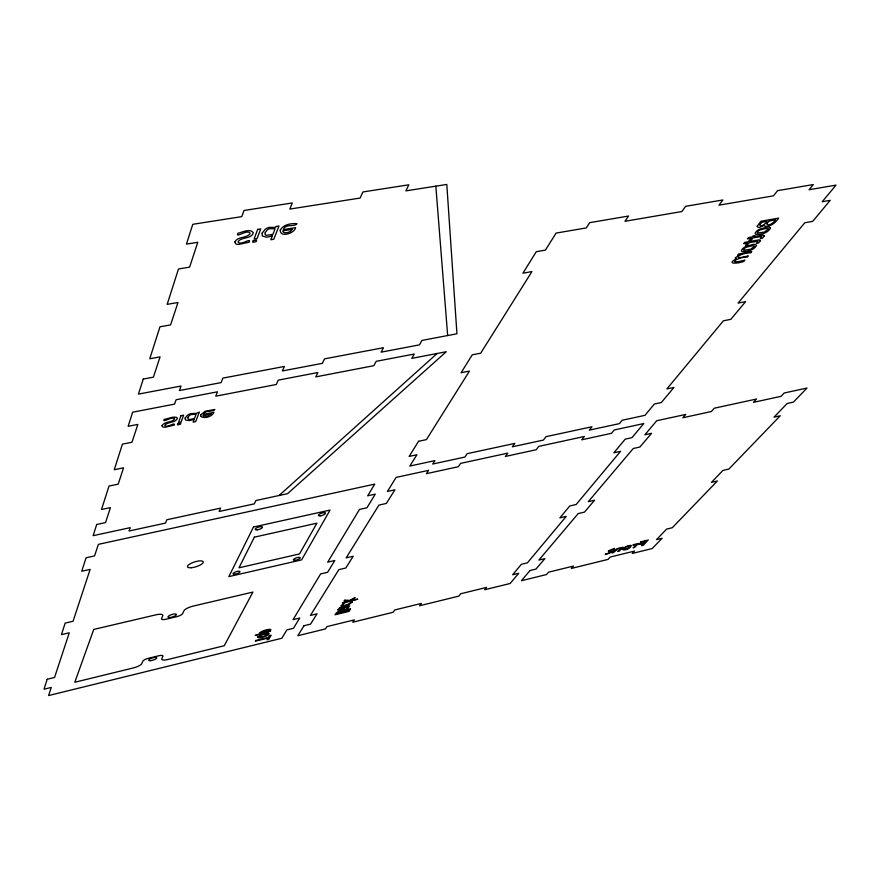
<?xml version="1.0" encoding="UTF-8"?>
<svg xmlns="http://www.w3.org/2000/svg" width="880" height="880" viewBox="0 0 880 880"><rect width="100%" height="100%" fill="white"/><g stroke="black" fill="none" stroke-linecap="round" stroke-linejoin="round"><path stroke-width="1.32" d="M267.476 634.326L267.201 634.799A2.651 0.704 -18.2 0 1 265.925 635.58C254.98 639.551 259.534 634.117 266.827 634.018M279.07 495.506L437.129 353.485M435.831 186.164L447.667 335.533M266.739 634.172A2.651 0.704 -18.2 0 1 267.388 634.469M350.482 608.905L349.085 611.336L334.994 614.768C338.162 609.169 345.521 610.005 350.482 608.905M352.352 601.964L348.92 604.637L342.133 606.287A4.488 1.199 -18.9 0 1 340.846 605.913C347.655 600.259 340.934 605.022 343.552 605.462C348.018 605.715 350.042 602.393 352.132 601.557L352.352 601.964M757.185 226.292C757.955 229.9 764.291 224.125 764.555 225.83L765.017 226.281C770.726 226.897 775.687 222.618 778.635 218.119L760.892 221.254L757.185 226.292M735.317 257.961L736.373 258.918C725.01 264.77 739.167 263.472 743.831 261.36L744.843 260.106C724.768 265.452 738.419 256.553 747.252 257.114L748.264 255.849C730.411 261.019 739.035 252.934 750.695 252.835L751.718 251.559L738.716 253.946L737.704 255.222L739.145 254.947L735.317 257.961M161.997 425.623L162.591 426.866A6.93 2.563 -16.9 0 0 165.33 427.207L174.361 425.062C175.384 421.564 167.552 428.087 164.912 425.711L164.824 425.194C167.981 421.432 175.428 423.258 177.474 418.308L176.231 417.23L172.832 417.175L164.021 419.507C162.349 423.368 171.908 416.053 174.537 418.616L174.603 419.177C171.413 422.785 164.703 421.278 161.997 425.623M187.792 417.516C187.286 421.135 192.929 418.726 194.601 418.231L196.119 414.282L191.488 414.513A2.992 1.111 -17.2 0 0 189.365 415.492L187.792 417.516M623.887 549.01L627.165 548.691L629.805 546.172A2.431 0.605 -21 0 0 628.826 546.139L627.682 546.425A2.409 0.605 -21 0 0 626.054 547.085L623.887 549.01M234.927 241.857L235.477 243.683A8.118 3.597 -17.9 0 0 238.579 244.431L249.117 242.198C251.856 237.083 240.779 245.784 238.238 242.253L238.194 241.494C241.835 236.687 251.218 239.261 253.352 232.815C250.173 228.019 242.242 232.331 237.853 233.288C235.059 238.722 247.038 229.141 249.975 232.991L249.986 233.805C246.345 238.436 237.897 236.225 234.927 241.857M265.232 232.65L264.968 234.157L266.079 235.422L272.91 234.322L275.066 228.8L269.764 228.701A3.509 1.562 -18.3 0 0 267.234 229.9L265.232 232.65M185.119 418.011L185.46 419.969L188.991 420.585A7.381 2.728 -17.2 0 0 194.238 419.188L193.105 422.125L195.679 421.619L199.353 412.093L196.493 413.303L190.982 413.611A5.225 1.936 -17.2 0 0 187.715 415.041L185.119 418.011M259.875 632.951L260.084 633.721L255.134 635.492L270.446 631.202L269.302 631.477C275.539 627.176 261.294 630.311 259.875 632.951M200.728 414.964L200.629 416.372C204.567 419.034 211.992 416.757 213.983 412.291L203.379 414.37C205.37 409.519 212.729 412.423 214.852 409.453L205.051 411.312L200.728 414.964M262.13 233.123L262.306 235.95L266.277 237.16A8.646 3.828 -18.3 0 0 272.393 235.653L270.798 239.756L273.779 239.272L279.004 225.973L275.99 226.457L275.605 227.436L269.28 227.348A6.127 2.717 -18.3 0 0 265.397 229.108L262.13 233.123M754.391 246.29L750.629 249.249L744.007 250.261A3.52 1.243 -23.7 0 1 743.699 249.403L744.458 248.457A3.542 1.254 -23.7 0 1 746.471 247.159L752.741 245.674L754.391 246.29M280.247 230.219C279.939 237.93 294.492 233.519 295.636 227.634L283.338 229.614C285.428 223.19 294.712 227.458 296.956 223.641C290.972 223.267 283.316 224.411 280.247 230.219M768.273 229.009L764.423 232.056L757.735 233.046A3.575 1.276 -23.9 0 1 757.438 232.155L758.219 231.176A3.608 1.287 -23.9 0 1 760.276 229.856L766.612 228.371L768.273 229.009M261.459 632.654C262.207 634.095 268.257 632.445 269.665 630.322A2.09 0.561 -18.2 0 0 268.961 630.091L261.459 632.654M759.847 224.84C760.375 227.744 766.414 223.399 766.986 221.397L761.783 222.321L759.847 224.84M766.843 223.773C767.866 227.095 774.521 222.31 775.489 219.89L768.955 221.056L766.843 223.773M47.19 679.25L44 689.216L51.271 687.445L48.598 695.552L281.831 638.253L286.891 629.904L293.48 628.287L299.728 618.035L293.062 619.652L320.617 573.925L327.624 572.275L334.796 560.516L327.701 562.155L359.48 509.432L366.949 507.771L375.265 494.131L367.686 495.803L374.726 484.121L98.373 544.357L94.567 555.907L86.064 557.777L81.752 571.241L90.134 569.382L73.051 621.269L65.153 623.106L61.468 634.623L69.256 632.797L54.56 677.468L47.19 679.25M96.712 524.491L93.137 535.667L130.251 527.648L129.041 531.003L165.484 523.105L166.804 519.75L220.649 508.123L219.142 511.489L254.265 503.877L255.904 500.511L287.573 493.669L446.259 351.725L411.807 358.369L414.271 354.024L376.189 361.328L373.868 365.684L315.777 376.882L317.889 372.526L278.223 380.138L276.265 384.505L215.743 396.176L217.47 391.809L176.11 399.751L174.548 404.118L132.649 412.203L128.128 426.316L137.841 424.413L131.978 442.244L122.43 444.147L114.246 469.722L123.563 467.819L118.184 484.143L109.021 486.035L101.508 509.498L110.462 507.606L105.523 522.61L96.712 524.491M143.253 379.06L138.435 394.108L181.027 386.045L179.421 390.533L221.122 382.602L222.893 378.114L284.372 366.465L282.359 370.953L322.344 363.341L324.511 358.864L383.471 347.699L381.084 352.165L419.452 344.861L421.982 340.406L456.94 333.784L446.798 184.448L405.889 190.861L408.815 184.811L362.879 191.961L360.14 198.044L289.828 209.077L292.259 202.961L243.991 210.485L241.791 216.623L192.775 224.312L186.439 244.112L197.791 242.286L189.607 267.135L178.486 268.983L167.156 304.37L177.969 302.5L170.599 324.907L159.984 326.777L149.754 358.765L160.072 356.873L153.395 377.168L143.253 379.06M339.834 609.092L342.562 608.916L344.74 607.024L339.834 609.092M756.569 245.432C753.918 250.272 747.098 252.087 741.939 251.438A6.138 2.167 -23.7 0 1 741.631 250.008L742.797 248.534A6.204 2.189 -23.7 0 1 745.899 246.466L753.214 244.376L755.37 244.376L756.569 245.432M770.473 228.151C767.8 233.068 760.87 234.982 755.634 234.245A6.237 2.222 -23.9 0 1 755.348 232.76L756.547 231.253A6.303 2.244 -23.9 0 1 759.704 229.13L767.118 227.029L769.285 227.051L770.473 228.151M257.499 636.966C258.995 639.32 264.264 636.449 266.739 635.778A4.631 1.232 -18.2 0 0 268.664 634.557L269.093 633.82A4.587 1.221 -18.2 0 0 268.202 633.281L261.723 634.557L257.499 636.966M93.742 629.431L74.8 682.253L133.166 667.986A7.953 2.123 -17.2 0 0 141.768 663.663L142.868 661.144A5.302 1.419 -17.3 0 1 148.643 658.24L158.686 655.798A5.28 1.419 -17.4 0 1 162.921 656.271L161.755 658.79A7.876 2.101 -17.5 0 0 168.036 659.472L224.257 645.733L252.923 592.075L193.116 606.111A8.338 2.376 -17.5 0 0 183.898 610.808L182.589 613.635A5.566 1.584 -17.4 0 1 176.484 616.737L165.968 619.223A5.577 1.584 -17.3 0 1 161.513 618.607L162.745 615.791A8.426 2.409 -17.2 0 0 155.98 614.823L93.742 629.431M177.881 423.709L177.441 424.897L180.389 424.314L180.829 423.126L177.881 423.709M181.016 415.679L178.486 422.532L181.082 422.026L183.623 415.162L181.016 415.679M253.264 240.603L252.648 242.253L256.069 241.703L256.696 240.042L253.264 240.603M257.675 229.383L254.078 238.975L257.092 238.491L260.722 228.899L257.675 229.383M760.529 240.614L758.494 243.012L756.525 243.375L757.9 241.241L749.265 242.649L747.362 245.036L745.525 245.377L747.428 242.979L743.655 243.661L744.689 242.363L748.473 241.681L749.166 240.79L751.003 240.46L750.31 241.34L759.374 239.833L760.529 240.614M764.357 235.851L762.311 238.282L760.331 238.634L761.717 236.478L753.06 237.886L751.146 240.295L749.309 240.625L751.223 238.216L747.428 238.898L748.473 237.589L752.268 236.907L752.972 236.016L754.82 235.686L754.105 236.566L763.202 235.059L764.357 235.851M338.03 609.73L337.931 609.961A3.498 0.935 -18.8 0 0 338.415 610.357L338.811 610.379A3.938 1.056 -18.8 0 0 340.626 610.115L344.212 608.63L346.17 606.672L348.029 606.716L346.368 608.41L348.15 608.014L349.657 605.836L339.592 607.706L339.163 608.377L340.296 608.102L338.03 609.73M622.358 549.23C623.491 551.551 631.29 548.262 631.312 545.501A4.246 1.056 -21 0 0 629.673 545.501L627.891 545.941A4.202 1.045 -21 0 0 625.284 546.964L622.358 549.23M253.462 527.032L228.866 576.62L301.62 559.867L330.033 510.081L253.462 527.032M254.375 537.152L238.964 567.809L299.53 553.938L316.888 523.182L254.375 537.152M343.079 611.094L342.265 612.425L337.051 613.69L339.823 611.303L343.079 611.094M255.739 640.497L255.354 641.179L268.059 638.066L267.069 639.76L268.763 639.342L271.161 635.261L269.456 635.679L268.455 637.384L255.739 640.497M348.722 609.807L347.952 611.039L343.827 612.04L345.752 610.126L348.722 609.807M304.04 625.713L297.825 635.723L325.435 628.925L326.942 626.604L354.31 619.894L352.726 622.215L393.085 612.282L394.768 609.95L421.366 603.416L419.617 605.759L458.854 596.112L460.702 593.758L486.563 587.411L484.649 589.765L510.158 583.484L518.683 573.287L512.688 574.75L521.356 564.311L527.406 562.848L566.214 516.395L559.889 517.869L569.767 505.967L576.158 504.493L620.565 451.319L613.877 452.815L625.229 439.12L632.005 437.635L643.764 423.555L614.251 429.968L611.556 433.29L581.724 439.802L584.331 436.48L538.703 446.402L536.228 449.724L505.384 456.456L507.771 453.134L460.581 463.397L458.326 466.719L426.415 473.671L428.571 470.36L396.121 477.411L387.398 491.458L394.911 489.808L386.342 503.448L378.928 505.098L346.159 557.876L353.199 556.237L345.807 568.018L338.844 569.646L310.42 615.439L317.031 613.833L310.585 624.107L304.04 625.713M418.561 441.276L409.167 456.412L416.922 454.751L409.827 466.048L434.896 460.636L432.685 464.024L464.882 457.061L467.181 453.673L514.778 443.41L512.336 446.798L543.444 440.066L545.974 436.678L591.976 426.756L589.314 430.144L619.388 423.632L622.138 420.255L644.985 415.327L654.346 404.03L661.32 402.545L673.948 387.431L666.886 388.916L723.404 320.804L730.829 319.341L745.613 301.642L738.1 303.105L804.76 222.772L812.691 221.353L830.236 200.332L822.206 201.74L836 185.119L809.105 189.728L813.285 184.558L777.568 190.652L773.498 195.833L718.971 205.172L722.865 199.969L685.619 206.316L681.857 211.541L624.987 221.287L628.551 216.04L589.677 222.662L586.256 227.92L556.094 233.09L545.413 250.107L536.272 251.702L522.929 273.196L531.927 271.579L480.689 353.188L472.23 354.838L461.12 372.735L469.458 371.085L426.426 439.615L418.561 441.276M292.237 229.339L290.455 231.418L287.925 232.463L284.845 232.826L282.865 231.847L282.843 230.857L292.237 229.339M342.848 602.712L342.408 603.383L357.764 599.104L349.041 601.216L355.179 597.674L349.602 600.424L344.586 600.039L344.003 600.941L348.205 601.194L342.848 602.712M211.123 413.666L207.57 416.086L203.115 415.943L203.027 415.261L211.123 413.666M530.035 570.515L521.4 580.723L546.513 574.541L548.559 572.187L573.452 566.071L571.34 568.436L608.091 559.394L610.28 557.029L634.502 551.078L632.258 553.454L652.201 548.548L662.123 538.263L656.502 539.627L666.611 529.1L672.287 527.725L717.365 480.986L711.458 482.372L722.92 470.415L728.893 469.029L780.252 415.778L774.026 417.164L787.16 403.491L793.452 402.105L807.004 388.047L784.201 393.008L781.066 396.319L753.445 402.347L756.514 399.025L714.318 408.21L711.359 411.532L682.836 417.747L685.729 414.425L656.755 420.728L644.853 434.808L651.563 433.323L639.903 447.018L633.27 448.492L588.28 501.677L594.616 500.203L584.474 512.116L578.204 513.579L538.879 560.065L544.885 558.602L535.975 569.063L530.035 570.515M605.792 553.96L605.242 554.554L610.071 552.915L613.855 549.846L614.361 549.296L613.305 549.549L614.35 548.416L608.817 550.649L608.311 551.199L611.215 550.495L608.575 553.179L605.88 553.938M614.328 550.374L611.974 552.926L613.547 552.541L617.925 548.845A3.058 0.77 -20.9 0 1 619.553 548.537L620.455 548.581L617.727 551.518L619.289 551.144L622.952 547.195L617.331 548.559L614.328 550.374M633.402 544.665C630.707 546.865 641.311 541.915 633.061 547.767L634.612 547.393L638.33 543.444L633.402 544.665M640.926 541.794L640.332 542.421L646.074 541.024L644.655 542.509L638.583 544.478L644.061 543.136L641.663 545.666L643.291 545.259L648.296 540.001L640.926 541.794M191.554 567.71A8.272 2.519 -17.5 0 0 203.291 562.023A8.272 2.519 -17.5 0 0 191.235 563.244A8.272 2.519 -17.5 0 0 191.554 567.71M169.543 617.529A4.455 1.265 -17.4 0 0 176.462 614.746A4.455 1.265 -17.4 0 0 170.72 614.933A4.455 1.265 -17.4 0 0 169.543 617.529M150.227 660.693A4.235 1.133 -17.3 0 0 156.772 658.064A4.235 1.133 -17.3 0 0 151.283 658.361A4.235 1.133 -17.3 0 0 150.227 660.693M295.174 560.318A3.586 1.056 -18.4 0 0 300.179 557.777A3.586 1.056 -18.4 0 0 294.921 558.481A3.586 1.056 -18.4 0 0 295.174 560.318M234.971 574.178A3.652 1.078 -17.9 0 0 239.976 571.615A3.652 1.078 -17.9 0 0 234.542 572.352A3.652 1.078 -17.9 0 0 234.971 574.178M257.224 529.837A3.828 1.199 -18 0 0 262.504 527.109A3.828 1.199 -18 0 0 256.828 527.791A3.828 1.199 -18 0 0 257.224 529.837M320.232 515.845A3.762 1.177 -18.7 0 0 325.523 513.128A3.762 1.177 -18.7 0 0 320.045 513.777A3.762 1.177 -18.7 0 0 320.232 515.845"/></g></svg>
